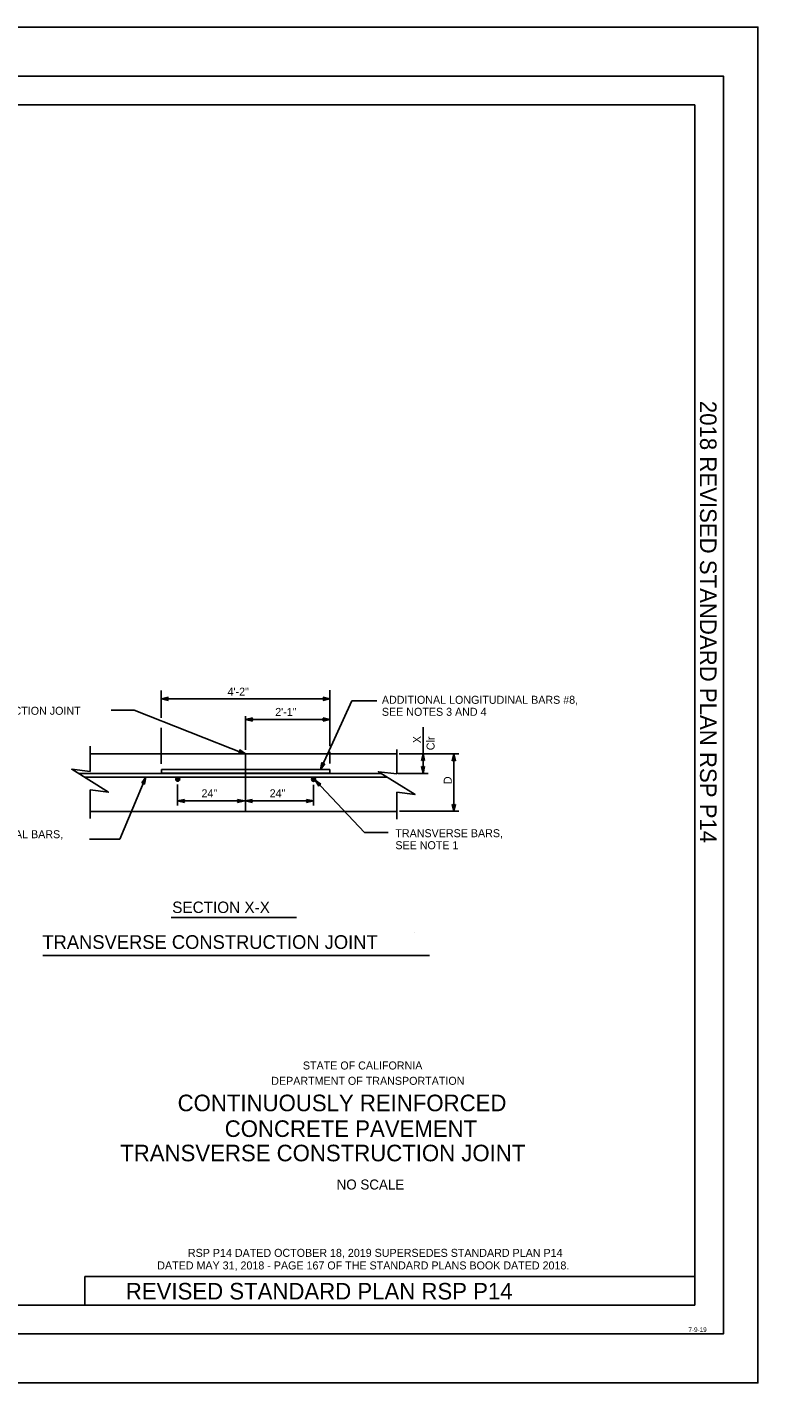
# Model space of a CAD drawing. Extents: x -893 to 867, y -474 to 712.
# Drawn here: x 227 to 867, y -474 to 712 of the extents above; entities that cross this region are included whole.
import ezdxf

# ---------------------------------------------------------------- set-up
doc = ezdxf.new("R2010")
doc.units = 0
for name, color, linetype in [('10 Sheet Format', 7, 'Continuous'), ('57 Undefined', 7, 'Continuous'), ('60 Nongeo Data', 7, 'Continuous')]:
    doc.layers.add(name, color=color, linetype=linetype)

msp = doc.modelspace()

# ---------------------------------------------------------------- linework, layer by layer
at = {"layer": '10 Sheet Format'}
for p, q in [((-863.5, 669), (836.5, 669)), ((836.5, 669), (836.5, -431)), ((-813.5, 644), (811.5, 644)), ((811.5, -406), (811.5, 644)), ((277.7, -381), (811.5, -381)), ((277.7, -405.9), (277.7, -381)), ((277.7, -381), (811.5, -381)), ((277.7, -405.9), (277.7, -381)), ((277.7, -381), (811.5, -381)), ((277.7, -405.9), (277.7, -381)), ((-813.5, -406), (811.5, -406)), ((-863.5, -431), (836.5, -431))]:
    msp.add_line(p, q, dxfattribs=at)
for points in [[(-893.5, -474), (866.5, -474), (866.5, 712), (-893.5, 712)], [(-863.5, -431), (836.5, -431), (836.5, 669), (-863.5, 669)]]:
    msp.add_lwpolyline(points, close=True, dxfattribs=at)
at = {"layer": '57 Undefined'}
for p, q in [((353.2, -66.8), (462.9, -66.8)), ((240.9, -100.1), (579.2, -100.1))]:
    msp.add_line(p, q, dxfattribs=at)
at = {"layer": '60 Nongeo Data'}
for p, q in [((344.6, 107.7), (344.6, 131.6)), ((492, 132), (492, 82.8)), ((344.6, 124.4), (492, 124.4)), ((344.7, 124.4), (350.7, 125.7)), ((350.7, 123), (344.7, 124.4)), ((344.7, 124.4), (344.7, 124.4)), ((346.1, 124.4), (350.5, 125.4)), ((350.5, 123.4), (346.1, 124.4)), ((347.5, 124.4), (350.3, 125)), ((350.3, 123.8), (347.5, 124.4)), ((348.8, 124.4), (350.1, 124.6)), ((350.1, 124.1), (348.8, 124.4)), ((350.7, 125.7), (349.9, 124.4)), ((349.9, 124.4), (350.7, 123)), ((350.7, 125.7), (350.7, 125.7)), ((350.7, 123), (350.7, 123)), ((483.9, 62.5), (511.4, 122.7)), ((487, 124.4), (486.2, 125.7)), ((486.2, 125.7), (486.2, 125.7)), ((486.2, 125.7), (492.2, 124.4)), ((492.2, 124.4), (486.2, 123)), ((486.2, 123), (487, 124.4)), ((486.2, 123), (486.2, 123)), ((486.5, 125.4), (490.9, 124.4)), ((490.9, 124.4), (486.5, 123.4)), ((486.7, 125), (489.5, 124.4)), ((489.5, 124.4), (486.7, 123.8)), ((486.9, 124.7), (488.1, 124.4)), ((488.1, 124.4), (486.9, 124.1)), ((492.2, 124.4), (492.2, 124.4)), ((511.4, 122.7), (533.2, 122.7)), ((300.7, 114.3), (321, 114.3)), ((418.4, 76), (321, 114.3)), ((418.4, 109.2), (418.4, 79.8)), ((418.4, 106.2), (424.4, 107.6)), ((419.8, 106.3), (424.2, 107.2)), ((421.2, 106.2), (424, 106.9)), ((424.4, 107.6), (423.6, 106.2)), ((424.4, 107.6), (424.4, 107.6)), ((486.9, 106.2), (486.1, 107.6)), ((486.1, 107.6), (486.1, 107.6)), ((486.1, 107.6), (492.1, 106.2)), ((486.3, 107.2), (490.7, 106.2)), ((486.5, 106.9), (489.3, 106.3)), ((344.6, 67.5), (344.6, 99)), ((418.4, 106.2), (492, 106.2)), ((424.4, 104.9), (418.4, 106.2)), ((418.4, 106.2), (418.4, 106.2)), ((424.2, 105.3), (419.8, 106.2)), ((424, 105.6), (421.2, 106.2)), ((422.6, 106.2), (423.8, 106.5)), ((423.8, 106), (422.6, 106.2)), ((423.6, 106.2), (424.4, 104.9)), ((424.4, 104.9), (424.4, 104.9)), ((492.1, 106.2), (486.1, 104.9)), ((486.1, 104.9), (486.9, 106.2)), ((486.1, 104.9), (486.1, 104.9)), ((490.7, 106.2), (486.3, 105.3)), ((489.3, 106.3), (486.5, 105.6)), ((486.7, 106.5), (487.9, 106.3)), ((487.9, 106.3), (486.7, 106)), ((492.1, 106.2), (492.1, 106.2)), ((573.6, 59.1), (573.6, 99.7)), ((282.3, 60.7), (282.3, 82.9)), ((282.3, 76.1), (418.4, 76.1)), ((412.2, 77.2), (412.2, 77.2)), ((413.2, 79.7), (413.2, 79.7)), ((418.3, 76.2), (418.3, 76.2)), ((418.4, 25.9), (418.4, 76.1)), ((418.4, 76.1), (550.2, 76.1)), ((492, 78.1), (492, 67.9)), ((550.6, 58.6), (550.6, 79.9)), ((552.6, 76.1), (604.8, 76.1)), ((572.3, 70.3), (573.6, 76.3)), ((572.6, 70.5), (573.6, 74.9)), ((573, 70.7), (573.6, 73.5)), ((573.4, 70.9), (573.6, 72.1)), ((573.6, 76.3), (573.6, 76.3)), ((573.6, 76.3), (575, 70.3)), ((573.6, 74.9), (574.6, 70.5)), ((573.6, 73.5), (574.3, 70.7)), ((573.6, 72.1), (573.9, 70.9)), ((599.2, 70.1), (600.5, 76.1)), ((599.6, 70.3), (600.5, 74.7)), ((599.9, 70.5), (600.5, 73.3)), ((600.3, 70.7), (600.5, 71.9)), ((600.5, 26), (600.5, 76.1)), ((600.5, 76.1), (600.5, 76.1)), ((600.5, 76.1), (601.9, 70.1)), ((600.5, 74.7), (601.5, 70.3)), ((600.5, 73.3), (601.2, 70.5)), ((600.5, 71.9), (600.8, 70.7)), ((492.1, 62.5), (344.7, 62.5)), ((344.7, 62.5), (344.7, 59.3)), ((483.9, 62.5), (483.9, 62.5)), ((485.2, 68.6), (485.2, 68.6)), ((487.6, 67.4), (487.6, 67.4)), ((492.1, 62.5), (492.1, 59.3)), ((573.6, 71.1), (572.3, 70.3)), ((572.3, 70.3), (572.3, 70.3)), ((573.6, 59.1), (572.3, 65.1)), ((572.3, 65.1), (572.3, 65.1)), ((572.3, 65.1), (573.6, 64.3)), ((573.6, 60.4), (572.7, 64.8)), ((573.6, 61.8), (573, 64.6)), ((573.6, 63.2), (573.4, 64.4)), ((575, 70.3), (573.6, 71.1)), ((573.6, 64.3), (575, 65.1)), ((575, 65.1), (573.6, 59.1)), ((574.6, 64.8), (573.6, 60.4)), ((574.3, 64.6), (573.6, 61.8)), ((573.9, 64.4), (573.6, 63.2)), ((575, 70.3), (575, 70.3)), ((575, 65.1), (575, 65.1)), ((600.5, 70.9), (599.2, 70.1)), ((599.2, 70.1), (599.2, 70.1)), ((601.9, 70.1), (600.5, 70.9)), ((601.9, 70.1), (601.9, 70.1)), ((537.1, 59.1), (272.2, 59.1)), ((542.2, 55.8), (277.4, 55.8)), ((308.4, 1.5), (331, 55.8)), ((327.5, 50.8), (327.5, 50.8)), ((330, 49.8), (330, 49.8)), ((331.1, 55.8), (331.1, 55.8)), ((492.1, 59.3), (344.7, 59.3)), ((358.9, 30.9), (358.9, 49.5)), ((477.7, 30.9), (477.7, 49)), ((482.4, 47.9), (479.3, 53.2)), ((479.3, 53.2), (479.3, 53.2)), ((479.3, 53.2), (484.3, 49.7)), ((479.3, 53.1), (522.3, 7.3)), ((482.5, 48.3), (480.2, 52.1)), ((480.2, 52.1), (483.9, 49.6)), ((482.6, 48.7), (481.2, 51.1)), ((481.2, 51.1), (483.5, 49.5)), ((482.7, 49), (482.1, 50.1)), ((482.1, 50.1), (483.1, 49.4)), ((482.8, 49.4), (482.4, 47.9)), ((482.4, 47.9), (482.4, 47.9)), ((484.3, 49.7), (482.8, 49.4)), ((484.3, 49.7), (484.3, 49.7)), ((578.2, 59.1), (551.5, 59.1)), ((573.6, 59.1), (573.6, 59.1)), ((282.3, 19.6), (282.3, 44.7)), ((358.9, 35), (364.9, 36.3)), ((360.3, 35), (364.7, 35.9)), ((361.7, 35), (364.5, 35.6)), ((364.9, 36.3), (364.1, 35)), ((364.9, 36.3), (364.9, 36.3)), ((412.1, 35), (411.3, 36.3)), ((411.3, 36.3), (411.3, 36.3)), ((411.3, 36.3), (417.3, 35)), ((411.5, 36), (415.9, 35)), ((411.7, 35.6), (414.5, 35)), ((418.2, 35), (424.2, 36.3)), ((419.6, 35), (424, 35.9)), ((421, 35), (423.8, 35.6)), ((424.2, 36.3), (423.4, 35)), ((424.2, 36.3), (424.2, 36.3)), ((472.5, 35), (471.7, 36.3)), ((471.7, 36.3), (471.7, 36.3)), ((471.7, 36.3), (477.7, 35)), ((471.9, 36), (476.3, 35)), ((472.1, 35.6), (474.9, 35)), ((550.6, 19.2), (550.6, 42.6)), ((282.3, 25.9), (550.6, 25.9)), ((358.9, 35), (477.7, 35)), ((364.9, 33.6), (358.9, 35)), ((358.9, 35), (358.9, 35)), ((364.7, 34), (360.3, 35)), ((364.5, 34.3), (361.7, 35)), ((363.1, 35), (364.3, 35.2)), ((364.3, 34.7), (363.1, 35)), ((364.1, 35), (364.9, 33.6)), ((364.9, 33.6), (364.9, 33.6)), ((417.3, 35), (411.3, 33.7)), ((411.3, 33.7), (412.1, 35)), ((411.3, 33.7), (411.3, 33.7)), ((415.9, 35), (411.5, 34)), ((414.5, 35), (411.7, 34.4)), ((411.9, 35.3), (413.1, 35)), ((413.1, 35), (411.9, 34.7)), ((417.3, 35), (417.3, 35)), ((424.2, 33.6), (418.2, 35)), ((418.2, 35), (418.2, 35)), ((424, 34), (419.6, 35)), ((423.8, 34.3), (421, 35)), ((422.4, 35), (423.6, 35.2)), ((423.6, 34.7), (422.4, 35)), ((423.4, 35), (424.2, 33.6)), ((424.2, 33.6), (424.2, 33.6)), ((477.7, 35), (471.7, 33.7)), ((471.7, 33.7), (472.5, 35)), ((471.7, 33.7), (471.7, 33.7)), ((476.3, 35), (471.9, 34)), ((474.9, 35), (472.1, 34.4)), ((472.3, 35.3), (473.5, 35)), ((473.5, 35), (472.3, 34.7)), ((477.7, 35), (477.7, 35)), ((553, 26), (604.8, 26)), ((600.5, 25.9), (599.2, 31.9)), ((599.2, 31.9), (599.2, 31.9)), ((599.2, 31.9), (600.5, 31.1)), ((600.5, 27.3), (599.6, 31.7)), ((600.5, 28.7), (599.9, 31.5)), ((600.5, 30), (600.3, 31.2)), ((600.5, 31.1), (601.9, 31.9)), ((601.9, 31.9), (600.5, 25.9)), ((601.5, 31.7), (600.5, 27.3)), ((601.2, 31.4), (600.5, 28.7)), ((600.8, 31.3), (600.5, 30)), ((600.5, 25.9), (600.5, 25.9)), ((601.9, 31.9), (601.9, 31.9)), ((281.9, 1.5), (308.4, 1.5)), ((522.3, 7.3), (543.2, 7.3)), ((566.1, -79.9), (566.1, -79.9))]:
    msp.add_line(p, q, dxfattribs=at)
for points in [[(412.2, 77.2), (418.3, 76.2), (413.2, 79.7), (413.3, 79.3), (417, 76.7), (412.6, 77.5), (412.9, 77.7), (415.7, 77.2), (413.4, 78.9), (413.4, 78.5), (414.5, 77.8), (413.2, 78), (413.5, 78.2), (413.2, 79.7), (413.5, 78.2)], [(487.6, 67.4), (483.9, 62.5), (485.2, 68.6), (485.4, 68.2), (484.5, 63.8), (487.2, 67.4), (486.8, 67.4), (485.1, 65.1), (485.7, 67.9), (485.9, 67.5), (485.7, 66.3), (486.4, 67.3), (486.1, 67.3), (485.2, 68.6), (486.1, 67.3)], [(327.5, 50.8), (331.1, 55.8), (330, 49.8), (329.7, 50.1), (330.5, 54.5), (327.9, 50.9), (328.3, 50.9), (330, 53.3), (329.5, 50.4), (329.2, 50.8), (329.5, 52), (328.7, 51), (329.1, 51), (330, 49.8), (329.1, 51)]]:
    msp.add_lwpolyline(points, close=True, dxfattribs=at)
for points in [[(282.3, 60.7), (266.3, 62.7), (298.3, 42.7), (282.3, 44.7)], [(550.6, 58.6), (534.6, 60.6), (566.6, 40.6), (550.6, 42.6)]]:
    msp.add_lwpolyline(points, dxfattribs=at)
for centre, radius in [((359, 54), 1.72), ((359, 54), 1.29), ((359, 54), 0.86), ((359, 54), 0.43), ((477.8, 53.9), 1.72), ((477.8, 53.9), 1.29), ((477.8, 53.9), 0.86), ((477.8, 53.9), 0.43)]:
    msp.add_circle(centre, radius, dxfattribs=at)

# ---------------------------------------------------------------- texts
at = {"layer": '10 Sheet Format'}
msp.add_text('2018 REVISED STANDARD PLAN RSP P14', height=14.5, rotation=270, dxfattribs=at).set_placement((815.9, 385))
for s, height, p in [('STATE OF CALIFORNIA', 7, (468.5, -199.9)), ('DEPARTMENT OF TRANSPORTATION', 7, (440.8, -213.3)), ('CONTINUOUSLY REINFORCED', 14.5, (358.9, -236.4)), ('CONCRETE PAVEMENT', 14.5, (400.1, -258.9)), ('TRANSVERSE CONSTRUCTION JOINT', 14.5, (308.7, -280.2)), ('NO SCALE', 8.75, (498, -304.9)), ('RSP P14 DATED OCTOBER 18, 2019 SUPERSEDES STANDARD PLAN P14', 7, (367.9, -363.8)), ('DATED MAY 31, 2018 - PAGE 167 OF THE STANDARD PLANS BOOK DATED 2018.', 7, (341.1, -374.8)), ('REVISED STANDARD PLAN RSP P14', 14.5, (313.6, -401.1)), ('7-9-19', 4, (805.8, -429.5))]:
    msp.add_text(s, height=height, dxfattribs=at).set_placement(p)
at = {"layer": '57 Undefined'}
for s, height, p in [('SECTION X-X', 10, (354.2, -63)), ('TRANSVERSE CONSTRUCTION JOINT', 12, (240.6, -94.4))]:
    msp.add_text(s, height=height, dxfattribs=at).set_placement(p)
at = {"layer": '60 Nongeo Data'}
for s, p in [('4\'-2"', (402.6, 127.1)), ('ADDITIONAL LONGITUDINAL BARS #8,', (537.6, 120)), ('TRANSVERSE CONSTRUCTION JOINT', (103, 110.4)), ('2\'-1"', (444.3, 109.4)), ('SEE NOTES 3 AND 4', (537.6, 109.5)), ('24"', (379.8, 38.2)), ('24"', (439.4, 38.2)), ('LONGITUDINAL BARS,', (158.9, 2.4)), ('TRANSVERSE BARS,', (549.4, 3.3)), ('SEE NOTE 1 ', (549.4, -7.2))]:
    msp.add_text(s, height=7, dxfattribs=at).set_placement(p)
for s, p in [('X', (571.7, 85.6)), ('Clr', (583.7, 79.4)), ('D', (598.7, 49.7))]:
    msp.add_text(s, height=7, rotation=90, dxfattribs=at).set_placement(p)

doc.saveas('drawing.dxf')
